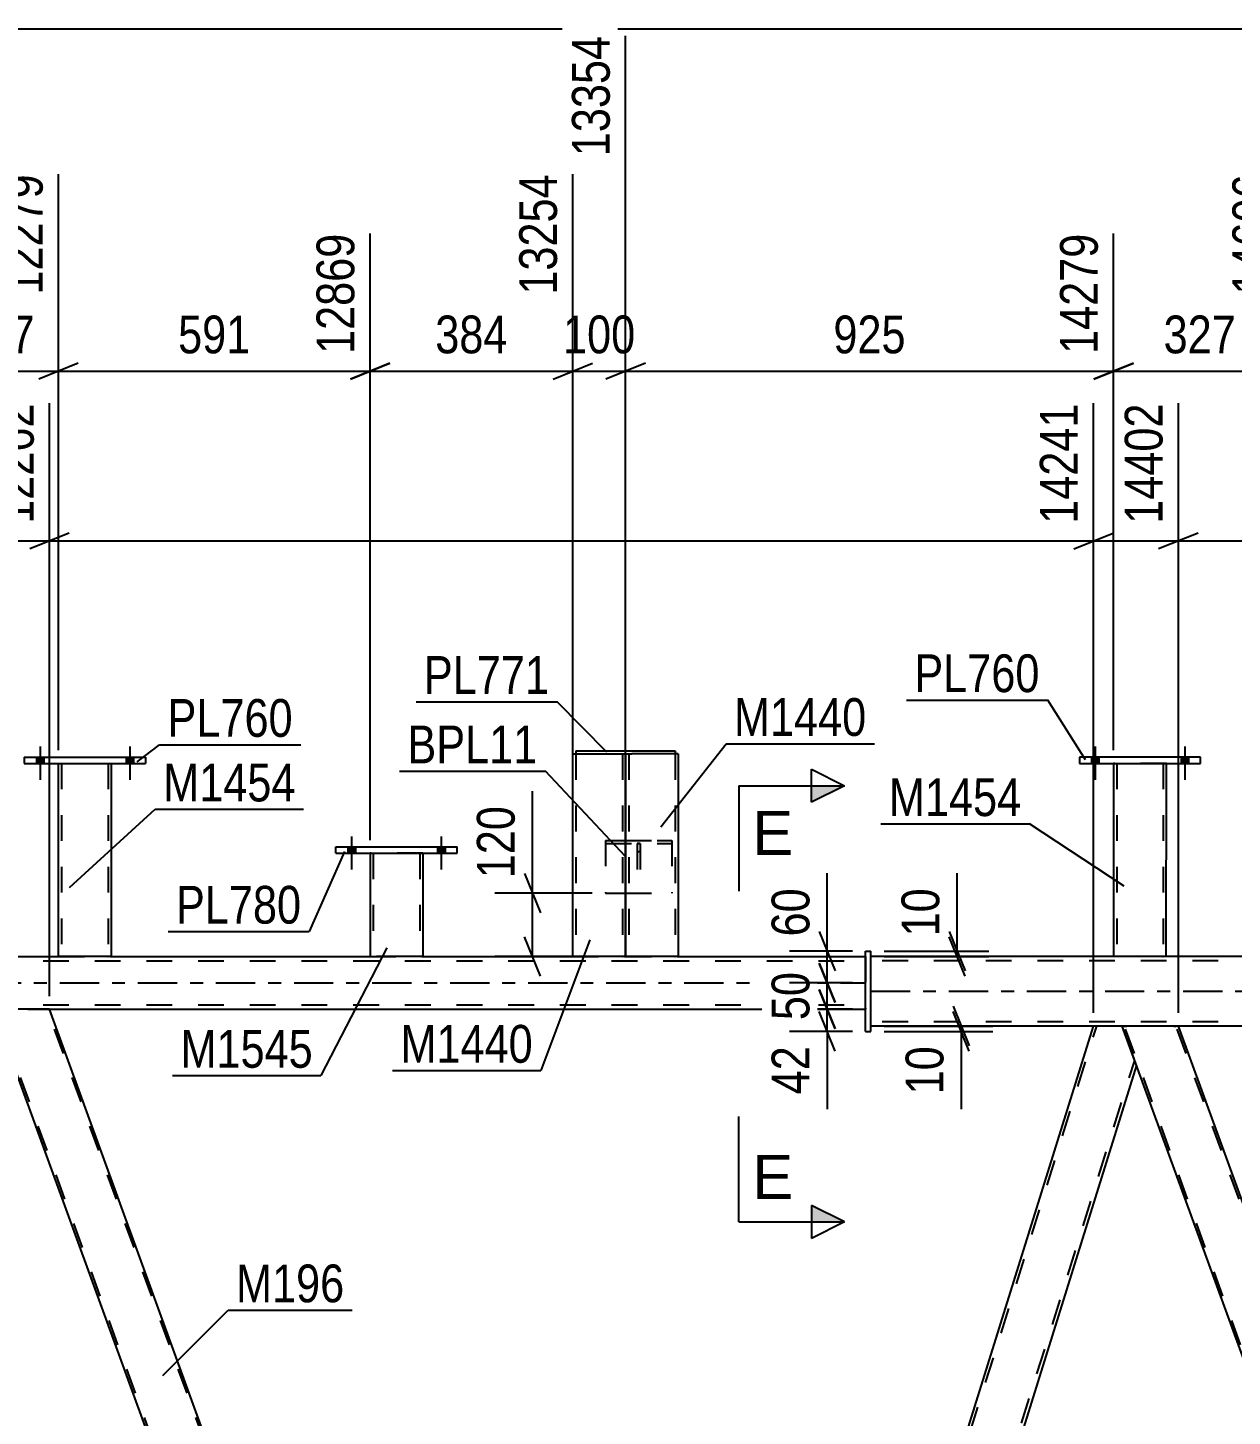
# Model space of a CAD drawing. Header units: millimetres. Extents: x -598 to 243, y -441 to 153.
# Drawn here: x -64.6 to 26.8, y -32.2 to 73.1 of the extents above; entities that cross this region are included whole.
import ezdxf

# ---------------------------------------------------------------- set-up
doc = ezdxf.new("R2010")
doc.units = ezdxf.units.MM
doc.linetypes.add('DXK_LINE_DOT2', pattern=[3.9198, 1.9599, -1.9599])
doc.linetypes.add('DXK_LINE_DOT3', pattern=[5.9187, 2.979, -0.9799, 0.9799, -0.9799])
doc.styles.add('Arial', font='ARIAL.TTF', dxfattribs={"height": 0.2})
doc.styles.add('Arial Narrow', font='ARIALN.TTF', dxfattribs={"height": 0.2})

# ---------------------------------------------------------------- blocks, each defined once
blk = doc.blocks.new('Part-318889849-1607 - 1356')
at = {"color": 7, "linetype": 'DXK_LINE_DOT2'}
for p, q in [((-553.39, 2.32), (-1.04, 2.32)), ((-62.24, 2.64), (-58.24, 2.64)), ((-38.61, 2.64), (-34.61, 2.64)), ((-23.24, 2.64), (-19.24, 2.64)), ((-19.24, 2.64), (-15.24, 2.64)), ((-1.04, 2.64), (-1.04, -1.36)), ((-553.39, -1.04), (-1.04, -1.04)), ((-68.49, -1.36), (-62.92, -1.36))]:
    blk.add_line(p, q, dxfattribs=at)
at = {"color": 2, "linetype": 'Continuous'}
for p, q in [((-67.32, 2.64), (-62.24, 2.64)), ((-58.24, 2.64), (-38.61, 2.64)), ((-34.61, 2.64), (-23.24, 2.64)), ((-19.24, 2.64), (-19.24, 2.64)), ((-15.24, 2.64), (-1.04, 2.64)), ((-62.92, -1.36), (-1.04, -1.36))]:
    blk.add_line(p, q, dxfattribs=at)
at = {"color": 7, "linetype": 'DXK_LINE_DOT3'}
blk.add_line((-553.39, 0.64), (-1.04, 0.64), dxfattribs=at)
blk = doc.blocks.new('Part-318889849-2072 - 1356')
at = {"color": 2, "linetype": 'Continuous'}
for p, q in [((-64.84, 17.76), (-64.84, 17.28)), ((-64.84, 17.76), (-55.64, 17.76)), ((-64.84, 17.28), (-55.64, 17.28)), ((-55.64, 17.76), (-55.64, 17.28))]:
    blk.add_line(p, q, dxfattribs=at)
blk = doc.blocks.new('Part-318889849-1425 - 1356')
at = {"color": 2, "linetype": 'Continuous'}
for p, q in [((17.77, 17.28), (17.76, 2.64)), ((21.76, 2.64), (21.77, 17.28)), ((21.28, 2.64), (18.24, 2.64))]:
    blk.add_line(p, q, dxfattribs=at)
at = {"color": 7, "linetype": 'DXK_LINE_DOT2'}
for p, q in [((21.77, 17.28), (17.77, 17.28)), ((18.01, 17.28), (18, 2.64)), ((21.53, 17.28), (21.52, 2.64)), ((18.24, 2.64), (17.76, 2.64)), ((21.47, 2.64), (21.28, 2.64)), ((21.76, 2.64), (21.28, 2.64)), ((21.5, 2.64), (21.52, 2.64)), ((21.76, 2.64), (21.76, 2.64)), ((21.76, 2.64), (21.76, 2.64))]:
    blk.add_line(p, q, dxfattribs=at)
blk = doc.blocks.new('Part-318889849-1430 - 1356')
at = {"color": 2, "linetype": 'Continuous'}
for p, q in [((15.17, 17.76), (15.17, 17.28)), ((24.37, 17.76), (15.17, 17.76)), ((15.17, 17.28), (24.37, 17.28)), ((24.37, 17.28), (24.37, 17.76))]:
    blk.add_line(p, q, dxfattribs=at)
blk = doc.blocks.new('Bolt-318889849-1457 - 1356')
at = {"linetype": 'Continuous'}
for points in [[(-63.92, 17.28), (-63.36, 17.28), (-63.36, 17.76), (-63.92, 17.76)], [(-63.92, 17.28), (-63.36, 17.28), (-63.36, 17.76), (-63.92, 17.76)], [(-57.12, 17.28), (-56.56, 17.28), (-56.56, 17.76), (-57.12, 17.76)], [(-57.12, 17.28), (-56.56, 17.28), (-56.56, 17.76), (-57.12, 17.76)]]:
    blk.add_hatch(color=1, dxfattribs=at).paths.add_polyline_path(points)
at = {"color": 1, "linetype": 'Continuous'}
for p, q in [((-63.64, 18.56), (-63.64, 16.04)), ((-63.64, 18.56), (-63.64, 16.04)), ((-56.84, 18.56), (-56.84, 16.04)), ((-56.84, 18.56), (-56.84, 16.04)), ((-63.92, 17.76), (-63.92, 17.28)), ((-63.92, 17.76), (-63.92, 17.28)), ((-63.36, 17.76), (-63.36, 17.28)), ((-63.36, 17.76), (-63.36, 17.28)), ((-57.12, 17.76), (-57.12, 17.28)), ((-57.12, 17.76), (-57.12, 17.28)), ((-56.56, 17.76), (-56.56, 17.28)), ((-56.56, 17.76), (-56.56, 17.28))]:
    blk.add_line(p, q, dxfattribs=at)
blk = doc.blocks.new('Part-318889849-1473 - 1356')
at = {"linetype": 'Continuous'}
blk.add_hatch(color=2, dxfattribs=at).paths.add_polyline_path([(150.9, 0), (150.1, 1.4), (151.7, 1.4)])
at = {"color": 2, "linetype": 'Continuous'}
for p, q in [((31.32, 2.64), (-0.64, 2.64)), ((34.36, 2.64), (31.32, 2.64)), ((82.4, 2.64), (34.36, 2.64)), ((85.44, 2.64), (82.4, 2.64)), ((101.97, 2.64), (85.44, 2.64)), ((110.77, 2.64), (133.48, 2.64)), ((136.52, 2.64), (133.48, 2.64)), ((162.9, 2.64), (136.52, 2.64)), ((150.9, 0), (150.1, 1.4)), ((150.1, 1.4), (151.7, 1.4)), ((151.7, 1.4), (150.9, 0)), ((101.97, -2.64), (-0.64, -2.64)), ((162.9, -2.64), (110.77, -2.64))]:
    blk.add_line(p, q, dxfattribs=at)
at = {"color": 7, "linetype": 'DXK_LINE_DOT2'}
for p, q in [((-0.64, -2.64), (-0.64, 2.64)), ((162.9, 2.32), (-0.64, 2.32)), ((31.32, 2.64), (31.32, 2.64)), ((34.36, 2.64), (34.36, 2.64)), ((34.36, 2.64), (34.36, 2.64)), ((82.4, 2.64), (82.4, 2.64)), ((82.4, 2.64), (82.4, 2.64)), ((85.44, 2.64), (85.44, 2.64)), ((85.44, 2.64), (85.44, 2.64)), ((101.97, 2.64), (110.77, 2.64)), ((133.48, 2.64), (133.48, 2.64)), ((133.48, 2.64), (133.48, 2.64)), ((136.52, 2.64), (136.52, 2.64)), ((136.52, 2.64), (136.52, 2.64)), ((162.9, -2.64), (162.9, 2.64)), ((162.9, -2.32), (-0.64, -2.32)), ((110.77, -2.64), (101.97, -2.64))]:
    blk.add_line(p, q, dxfattribs=at)
at = {"color": 7, "linetype": 'DXK_LINE_DOT3'}
blk.add_line((-0.64, 0), (162.9, 0), dxfattribs=at)
at = {"color": 2, "linetype": 'Continuous'}
blk.add_circle((150.9, 0.9), 1, dxfattribs=at)
blk = doc.blocks.new('Part-318889849-1673 - 1356')
at = {"color": 2, "linetype": 'Continuous'}
for p, q in [((-20.06, -119.11), (16.24, -2.64)), ((18.43, -2.64), (16.75, -2.64)), ((19.49, -5.56), (18.43, -2.64)), ((19.51, -5.61), (-16.95, -122.58))]:
    blk.add_line(p, q, dxfattribs=at)
at = {"color": 7, "linetype": 'DXK_LINE_DOT2'}
for p, q in [((-19.93, -119.48), (16.49, -2.64)), ((16.75, -2.64), (16.24, -2.64)), ((-17.2, -122.58), (19.37, -5.24)), ((19.51, -5.61), (19.49, -5.56)), ((19.51, -5.61), (19.49, -5.56))]:
    blk.add_line(p, q, dxfattribs=at)
blk = doc.blocks.new('Part-318889849-1695 - 1356')
at = {"color": 7, "linetype": 'DXK_LINE_DOT2'}
for p, q in [((18.45, -2.64), (18.43, -2.64)), ((18.43, -2.64), (18.77, -2.64)), ((19.49, -5.56), (18.43, -2.64)), ((62.25, -122.58), (18.6, -2.64)), ((22.68, -2.64), (22.34, -2.64)), ((22.34, -2.64), (22.51, -2.64)), ((66.17, -122.58), (22.51, -2.64))]:
    blk.add_line(p, q, dxfattribs=at)
at = {"color": 2, "linetype": 'Continuous'}
for p, q in [((22.34, -2.64), (18.77, -2.64)), ((64.58, -117.76), (22.68, -2.64)), ((60.33, -117.76), (19.49, -5.56))]:
    blk.add_line(p, q, dxfattribs=at)
blk = doc.blocks.new('Part-318889849-1739 - 1356')
at = {"color": 2, "linetype": 'Continuous'}
for p, q in [((-41.21, 10.47), (-41.21, 10.95)), ((-41.21, 10.95), (-32.01, 10.95)), ((-32.01, 10.47), (-32.01, 10.95)), ((-41.21, 10.47), (-41.21, 10.47)), ((-41.21, 10.47), (-32.01, 10.47)), ((-32.01, 10.47), (-32.01, 10.47))]:
    blk.add_line(p, q, dxfattribs=at)
at = {"color": 7, "linetype": 'DXK_LINE_DOT2'}
for p, q in [((-41.21, 10.95), (-41.21, 10.95)), ((-41.21, 10.95), (-32.01, 10.95)), ((-32.01, 10.95), (-32.01, 10.95)), ((-41.21, 10.47), (-32.01, 10.47))]:
    blk.add_line(p, q, dxfattribs=at)
blk = doc.blocks.new('Part-318889849-1744 - 1356')
at = {"color": 2, "linetype": 'Continuous'}
for p, q in [((-38.61, 10.47), (-38.61, 2.64)), ((-34.61, 10.47), (-34.61, 2.64)), ((-38.61, 2.64), (-38.13, 2.64)), ((-34.61, 2.64), (-38.13, 2.64))]:
    blk.add_line(p, q, dxfattribs=at)
at = {"color": 7, "linetype": 'DXK_LINE_DOT2'}
for p, q in [((-34.61, 10.47), (-38.61, 10.47)), ((-38.61, 10.47), (-38.61, 10.47)), ((-38.61, 10.47), (-34.61, 10.47)), ((-38.61, 10.47), (-38.61, 10.47)), ((-38.37, 10.47), (-38.37, 10.47)), ((-38.37, 10.47), (-38.37, 2.64)), ((-34.85, 10.47), (-34.85, 10.47)), ((-34.85, 10.47), (-34.85, 2.64)), ((-34.61, 10.47), (-34.61, 10.47)), ((-34.61, 10.47), (-34.61, 10.47)), ((-38.61, 2.64), (-34.61, 2.64)), ((-38.37, 2.64), (-38.35, 2.64)), ((-38.35, 2.64), (-38.31, 2.64)), ((-38.31, 2.64), (-38.3, 2.64)), ((-38.3, 2.64), (-38.22, 2.64))]:
    blk.add_line(p, q, dxfattribs=at)
blk = doc.blocks.new('Part-318889849-1888 - 1356')
at = {"color": 7, "linetype": 'DXK_LINE_DOT2'}
for p, q in [((-22.88, -122.58), (-67, -1.36)), ((-18.97, -122.58), (-63.09, -1.36))]:
    blk.add_line(p, q, dxfattribs=at)
at = {"color": 2, "linetype": 'Continuous'}
for p, q in [((-62.92, -1.36), (-66.83, -1.36)), ((-20.04, -119.16), (-62.92, -1.36)), ((-23.05, -122.58), (-65.65, -5.56))]:
    blk.add_line(p, q, dxfattribs=at)
blk = doc.blocks.new('Bolt-318889849-1809 - 1356')
at = {"linetype": 'Continuous'}
for points in [[(-40.29, 10.47), (-39.73, 10.47), (-39.73, 10.95), (-40.29, 10.95)], [(-40.29, 10.47), (-39.73, 10.47), (-39.73, 10.95), (-40.29, 10.95)], [(-33.49, 10.47), (-32.93, 10.47), (-32.93, 10.95), (-33.49, 10.95)], [(-33.49, 10.47), (-32.93, 10.47), (-32.93, 10.95), (-33.49, 10.95)]]:
    blk.add_hatch(color=1, dxfattribs=at).paths.add_polyline_path(points)
at = {"color": 1, "linetype": 'Continuous'}
for p, q in [((-40.01, 11.75), (-40.01, 9.23)), ((-40.01, 11.75), (-40.01, 9.23)), ((-33.21, 11.75), (-33.21, 9.23)), ((-33.21, 11.75), (-33.21, 9.23)), ((-40.29, 10.95), (-40.29, 10.47)), ((-40.29, 10.95), (-40.29, 10.47)), ((-39.73, 10.95), (-39.73, 10.47)), ((-39.73, 10.95), (-39.73, 10.47)), ((-33.49, 10.95), (-33.49, 10.47)), ((-33.49, 10.95), (-33.49, 10.47)), ((-32.93, 10.95), (-32.93, 10.47)), ((-32.93, 10.95), (-32.93, 10.47))]:
    blk.add_line(p, q, dxfattribs=at)
blk = doc.blocks.new('Bolt-318889849-1821 - 1356')
at = {"linetype": 'Continuous'}
for points in [[(16.09, 17.28), (16.65, 17.28), (16.65, 17.76), (16.09, 17.76)], [(16.09, 17.28), (16.65, 17.28), (16.65, 17.76), (16.09, 17.76)], [(22.89, 17.28), (23.45, 17.28), (23.45, 17.76), (22.89, 17.76)], [(22.89, 17.28), (23.45, 17.28), (23.45, 17.76), (22.89, 17.76)]]:
    blk.add_hatch(color=1, dxfattribs=at).paths.add_polyline_path(points)
at = {"color": 1, "linetype": 'Continuous'}
for p, q in [((16.37, 18.56), (16.37, 16.04)), ((16.37, 18.56), (16.37, 16.04)), ((23.17, 18.56), (23.17, 16.04)), ((23.17, 18.56), (23.17, 16.04)), ((16.09, 17.76), (16.09, 17.28)), ((16.09, 17.76), (16.09, 17.28)), ((16.65, 17.76), (16.65, 17.28)), ((16.65, 17.76), (16.65, 17.28)), ((22.89, 17.76), (22.89, 17.28)), ((22.89, 17.76), (22.89, 17.28)), ((23.45, 17.76), (23.45, 17.28)), ((23.45, 17.76), (23.45, 17.28))]:
    blk.add_line(p, q, dxfattribs=at)
blk = doc.blocks.new('Part-318889849-1846 - 1356')
at = {"color": 2, "linetype": 'Continuous'}
for p, q in [((-1.04, -3.04), (-1.04, 3.04)), ((-1.04, 3.04), (-0.64, 3.04)), ((-0.64, -3.04), (-0.64, 3.04)), ((-1.04, -3.04), (-0.64, -3.04))]:
    blk.add_line(p, q, dxfattribs=at)
blk = doc.blocks.new('Part-318889849-2087 - 1356')
at = {"color": 7, "linetype": 'DXK_LINE_DOT2'}
for p, q in [((-20.76, 11.44), (-19.24, 11.44)), ((-20.76, 11.44), (-20.76, 7.44)), ((-20.76, 11.44), (-15.72, 11.44)), ((-20.76, 11.2), (-15.72, 11.2)), ((-20.76, 11.2), (-15.72, 11.2)), ((-19.24, 11.44), (-15.72, 11.44)), ((-15.72, 11.44), (-15.72, 7.44)), ((-20.76, 7.44), (-19.24, 7.44)), ((-19.24, 7.44), (-15.72, 7.44))]:
    blk.add_line(p, q, dxfattribs=at)
at = {"color": 2, "linetype": 'Continuous'}
for p, q in [((-19.24, 11.44), (-19.24, 11.44)), ((-19.24, 7.44), (-19.24, 7.44))]:
    blk.add_line(p, q, dxfattribs=at)
blk = doc.blocks.new('Part-318889849-2071 - 1356')
at = {"color": 2, "linetype": 'Continuous'}
for p, q in [((-62.24, 2.64), (-62.24, 17.28)), ((-58.24, 17.28), (-58.24, 2.64)), ((-61.76, 2.64), (-62.24, 2.64)), ((-58.28, 2.64), (-61.76, 2.64)), ((-58.24, 2.64), (-58.28, 2.64))]:
    blk.add_line(p, q, dxfattribs=at)
at = {"color": 7, "linetype": 'DXK_LINE_DOT2'}
for p, q in [((-62.24, 17.28), (-58.24, 17.28)), ((-62, 17.28), (-62, 2.64)), ((-58.48, 17.28), (-58.48, 2.64)), ((-58.5, 2.64), (-58.48, 2.64))]:
    blk.add_line(p, q, dxfattribs=at)
blk = doc.blocks.new('Part-318889849-2077 - 1356')
at = {"color": 2, "linetype": 'Continuous'}
for p, q in [((-23.24, 18), (-23.2, 18)), ((-23.24, 2.64), (-23.24, 18)), ((-23.2, 18), (-19.31, 18)), ((-19.24, 18), (-19.24, 2.64)), ((-22.76, 2.64), (-23.24, 2.64)), ((-19.28, 2.64), (-22.76, 2.64)), ((-19.24, 2.64), (-19.28, 2.64))]:
    blk.add_line(p, q, dxfattribs=at)
at = {"color": 7, "linetype": 'DXK_LINE_DOT2'}
for p, q in [((-23, 18), (-23, 2.64)), ((-19.5, 18), (-19.48, 18)), ((-19.48, 18), (-19.48, 2.64)), ((-19.31, 18), (-19.28, 18)), ((-19.28, 18), (-19.31, 18)), ((-19.28, 18), (-19.24, 18)), ((-19.24, 18), (-19.28, 18)), ((-19.5, 2.64), (-19.48, 2.64))]:
    blk.add_line(p, q, dxfattribs=at)
blk = doc.blocks.new('Part-318889849-2001 - 1356')
at = {"color": 2, "linetype": 'Continuous'}
for p, q in [((-19.24, 2.64), (-19.24, 18)), ((-19.17, 18), (-18.76, 18)), ((-15.31, 18), (-18.76, 18)), ((-15.24, 18), (-15.24, 2.64)), ((-18.76, 2.64), (-19.24, 2.64)), ((-15.28, 2.64), (-18.76, 2.64)), ((-15.24, 2.64), (-15.28, 2.64))]:
    blk.add_line(p, q, dxfattribs=at)
at = {"color": 7, "linetype": 'DXK_LINE_DOT2'}
for p, q in [((-19.24, 18), (-19.17, 18)), ((-19, 18), (-19, 2.64)), ((-15.5, 18), (-15.48, 18)), ((-15.48, 18), (-15.48, 2.64)), ((-15.31, 18), (-15.28, 18)), ((-15.28, 18), (-15.31, 18)), ((-15.28, 18), (-15.24, 18)), ((-15.24, 18), (-15.28, 18)), ((-15.5, 2.64), (-15.48, 2.64))]:
    blk.add_line(p, q, dxfattribs=at)
blk = doc.blocks.new('Part-318889849-2086 - 1356')
at = {"color": 2, "linetype": 'Continuous'}
for p, q in [((-23, 18.24), (-23, 18)), ((-23, 18.24), (-15.48, 18.24)), ((-19.31, 18), (-19.17, 18)), ((-15.48, 18.24), (-15.48, 18))]:
    blk.add_line(p, q, dxfattribs=at)
at = {"color": 7, "linetype": 'DXK_LINE_DOT2'}
for p, q in [((-23, 18), (-19.31, 18)), ((-15.48, 18), (-19.17, 18))]:
    blk.add_line(p, q, dxfattribs=at)
blk = doc.blocks.new('Part-318889849-2090 - 1356')
at = {"color": 7, "linetype": 'DXK_LINE_DOT2'}
for p, q in [((-18.36, 11.2), (-18.12, 11.2)), ((-18.36, 11.2), (-18.36, 7.44)), ((-18.12, 11.2), (-18.36, 11.2)), ((-18.36, 10.6), (-18.12, 10.6)), ((-18.12, 11.2), (-18.12, 7.44)), ((-18.36, 7.44), (-18.12, 7.44))]:
    blk.add_line(p, q, dxfattribs=at)
blk = doc.blocks.new('StraightDimension-318889849-65539 - 64094')
at = {"color": 7, "linetype": 'Continuous'}
blk.add_line((-550.38, 73.01), (162.39, 73.01), dxfattribs=at)
blk = doc.blocks.new('StraightDimension-318889849-62038 - 1356')
at = {"color": 7, "linetype": 'Continuous'}
for p, q in [((-19.24, 17.62), (-19.24, 72.48)), ((-23.24, 17.62), (-23.24, 61.98)), ((-24.74, 46.44), (-21.74, 47.64)), ((-17.74, 47.64), (-20.74, 46.44)), ((-23.24, 47.04), (-19.24, 47.04))]:
    blk.add_line(p, q, dxfattribs=at)
at = {"color": 0, "linetype": 'Continuous'}
blk.add_wipeout([(-19.84, 73.08), (-24.04, 73.08), (-24.04, 62.74), (-19.84, 62.74)], dxfattribs=at)
at = {"color": 3, "linetype": 'Continuous', "style": 'Arial Narrow'}
blk.add_text('13354', height=2.863, rotation=90.0002, dxfattribs=at).set_placement((-20.44, 63.34))
at = {"color": 0}
blk.add_wipeout([(-17.9, 47.79), (-17.9, 51.99), (-24.58, 51.99), (-24.58, 47.79)], dxfattribs=at)
at = {"color": 3, "style": 'Arial Narrow'}
blk.add_text('100', height=2.863, dxfattribs=at).set_placement((-23.98, 48.39))
blk = doc.blocks.new('StraightDimension-318889849-62870 - 1356')
at = {"color": 7, "linetype": 'Continuous'}
for p, q in [((22.68, -1.64), (22.68, 44.61)), ((101.38, -1.64), (101.38, 44.61)), ((24.18, 34.76), (21.18, 33.56)), ((99.88, 33.56), (102.88, 34.76)), ((22.68, 34.16), (101.38, 34.16))]:
    blk.add_line(p, q, dxfattribs=at)
at = {"color": 0, "linetype": 'Continuous'}
blk.add_wipeout([(100.78, 45.21), (96.58, 45.21), (96.58, 34.86), (100.78, 34.86)], dxfattribs=at)
at = {"color": 3, "linetype": 'Continuous', "style": 'Arial Narrow'}
blk.add_text('16369', height=2.863, rotation=90.0002, dxfattribs=at).set_placement((100.18, 35.46))
blk = doc.blocks.new('StraightDimension-318889849-62036 - 1356')
at = {"color": 7, "linetype": 'Continuous'}
for p, q in [((30.84, 11.48), (30.84, 61.98)), ((17.77, 18.28), (17.77, 57.48)), ((19.27, 47.64), (16.27, 46.44)), ((29.34, 46.44), (32.34, 47.64)), ((17.77, 47.04), (30.84, 47.04))]:
    blk.add_line(p, q, dxfattribs=at)
at = {"color": 0}
blk.add_wipeout([(27.65, 47.79), (27.65, 51.99), (20.96, 51.99), (20.96, 47.79)], dxfattribs=at)
at = {"color": 3, "style": 'Arial Narrow'}
blk.add_text('327', height=2.863, dxfattribs=at).set_placement((21.56, 48.39))
at = {"color": 0, "linetype": 'Continuous'}
blk.add_wipeout([(30.24, 62.58), (26.04, 62.58), (26.04, 52.24), (30.24, 52.24)], dxfattribs=at)
at = {"color": 3, "linetype": 'Continuous', "style": 'Arial Narrow'}
blk.add_text('14606', height=2.863, rotation=90.0002, dxfattribs=at).set_placement((29.64, 52.84))
blk = doc.blocks.new('StraightDimension-318889849-62041 - 1356')
at = {"color": 7, "linetype": 'Continuous'}
for p, q in [((-62.24, 18.28), (-62.24, 61.98)), ((-71.32, 11.48), (-71.32, 57.48)), ((-72.82, 46.44), (-69.82, 47.64)), ((-60.74, 47.64), (-63.74, 46.44)), ((-71.32, 47.04), (-62.24, 47.04))]:
    blk.add_line(p, q, dxfattribs=at)
at = {"color": 0}
blk.add_wipeout([(-63.44, 47.79), (-63.44, 51.99), (-70.12, 51.99), (-70.12, 47.79)], dxfattribs=at)
at = {"color": 3, "style": 'Arial Narrow'}
blk.add_text('227', height=2.863, dxfattribs=at).set_placement((-69.52, 48.39))
at = {"color": 0, "linetype": 'Continuous'}
blk.add_wipeout([(-62.84, 62.58), (-67.04, 62.58), (-67.04, 52.24), (-62.84, 52.24)], dxfattribs=at)
at = {"color": 3, "linetype": 'Continuous', "style": 'Arial Narrow'}
blk.add_text('12279', height=2.863, rotation=90.0002, dxfattribs=at).set_placement((-63.44, 52.84))
blk = doc.blocks.new('StraightDimension-318889849-3169 - 1356')
at = {"color": 7, "linetype": 'Continuous'}
for p, q in [((5.61, -1.14), (6.81, -4.14)), ((6.81, -4.54), (5.61, -1.54)), ((0.36, -2.64), (8.61, -2.64)), ((0.36, -3.04), (8.61, -3.04)), ((6.21, -3.04), (6.21, -2.64)), ((6.21, -3.04), (6.21, -8.95)), ((6.21, -3.04), (6.21, -8.95))]:
    blk.add_line(p, q, dxfattribs=at)
at = {"color": 0}
blk.add_wipeout([(5.46, -3.57), (1.26, -3.57), (1.26, -8.42), (5.46, -8.42)], dxfattribs=at)
at = {"color": 3, "style": 'Arial Narrow'}
blk.add_text('10', height=2.863, rotation=90.0002, dxfattribs=at).set_placement((4.86, -7.82))
blk = doc.blocks.new('StraightDimension-318889849-62039 - 1356')
at = {"color": 7, "linetype": 'Continuous'}
for p, q in [((-23.24, 17.62), (-23.24, 61.98)), ((-38.61, 11.47), (-38.61, 57.48)), ((-37.11, 47.64), (-40.11, 46.44)), ((-24.74, 46.44), (-21.74, 47.64)), ((-38.61, 47.04), (-23.24, 47.04))]:
    blk.add_line(p, q, dxfattribs=at)
at = {"color": 0}
blk.add_wipeout([(-27.58, 47.79), (-27.58, 51.99), (-34.27, 51.99), (-34.27, 47.79)], dxfattribs=at)
at = {"color": 3, "style": 'Arial Narrow'}
blk.add_text('384', height=2.863, dxfattribs=at).set_placement((-33.67, 48.39))
at = {"color": 0, "linetype": 'Continuous'}
blk.add_wipeout([(-23.84, 62.58), (-28.04, 62.58), (-28.04, 52.24), (-23.84, 52.24)], dxfattribs=at)
at = {"color": 3, "linetype": 'Continuous', "style": 'Arial Narrow'}
blk.add_text('13254', height=2.863, rotation=90.0002, dxfattribs=at).set_placement((-24.44, 52.84))
blk = doc.blocks.new('StraightDimension-318889849-3190 - 1356')
at = {"color": 7, "linetype": 'Continuous'}
for p, q in [((5.9, 3.04), (5.9, 8.95)), ((5.9, 3.04), (5.9, 8.95)), ((5.3, 4.54), (6.5, 1.54)), ((6.5, 1.14), (5.3, 4.14)), ((0.36, 3.04), (8.3, 3.04)), ((0.36, 2.64), (8.3, 2.64)), ((5.9, 2.64), (5.9, 3.04))]:
    blk.add_line(p, q, dxfattribs=at)
at = {"color": 0}
blk.add_wipeout([(5.15, 8.42), (0.95, 8.42), (0.95, 3.56), (5.15, 3.56)], dxfattribs=at)
at = {"color": 3, "style": 'Arial Narrow'}
blk.add_text('10', height=2.863, rotation=90.0002, dxfattribs=at).set_placement((4.55, 4.16))
blk = doc.blocks.new('StraightDimension-318889849-3197 - 1356')
at = {"color": 7, "linetype": 'Continuous'}
for p, q in [((-4.55, 0.14), (-3.35, -2.86)), ((-2.04, -1.36), (-6.8, -1.36)), ((-3.35, -4.54), (-4.55, -1.54)), ((-3.95, -3.04), (-3.95, -1.36)), ((-2.04, -3.04), (-6.8, -3.04)), ((-3.95, -3.04), (-3.95, -8.95)), ((-3.95, -3.04), (-3.95, -8.95))]:
    blk.add_line(p, q, dxfattribs=at)
at = {"color": 0}
blk.add_wipeout([(-4.7, -3.57), (-8.9, -3.57), (-8.9, -8.42), (-4.7, -8.42)], dxfattribs=at)
at = {"color": 3, "style": 'Arial Narrow'}
blk.add_text('42', height=2.863, rotation=90.0002, dxfattribs=at).set_placement((-5.3, -7.82))
blk = doc.blocks.new('StraightDimension-318889849-3207 - 1356')
at = {"color": 7, "linetype": 'Continuous'}
for p, q in [((-4.55, 2.14), (-3.35, -0.86)), ((-2.04, 0.64), (-6.8, 0.64)), ((-3.35, -2.86), (-4.55, 0.14)), ((-3.95, -1.36), (-3.95, 0.64)), ((-2.04, -1.36), (-6.8, -1.36))]:
    blk.add_line(p, q, dxfattribs=at)
at = {"color": 0}
blk.add_wipeout([(-4.7, 2.07), (-8.9, 2.07), (-8.9, -2.79), (-4.7, -2.79)], dxfattribs=at)
at = {"color": 3, "style": 'Arial Narrow'}
blk.add_text('50', height=2.863, rotation=90.0002, dxfattribs=at).set_placement((-5.3, -2.19))
blk = doc.blocks.new('StraightDimension-318889849-3217 - 1356')
at = {"color": 7, "linetype": 'Continuous'}
for p, q in [((-3.95, 3.04), (-3.95, 8.95)), ((-3.95, 3.04), (-3.95, 8.95)), ((-4.55, 4.54), (-3.35, 1.54)), ((-2.04, 3.04), (-6.8, 3.04)), ((-3.35, -0.86), (-4.55, 2.14)), ((-3.95, 0.64), (-3.95, 3.04)), ((-2.04, 0.64), (-6.8, 0.64))]:
    blk.add_line(p, q, dxfattribs=at)
at = {"color": 0}
blk.add_wipeout([(-4.7, 8.42), (-8.9, 8.42), (-8.9, 3.56), (-4.7, 3.56)], dxfattribs=at)
at = {"color": 3, "style": 'Arial Narrow'}
blk.add_text('60', height=2.863, rotation=90.0002, dxfattribs=at).set_placement((-5.3, 4.16))
blk = doc.blocks.new('StraightDimension-318889849-62037 - 1356')
at = {"color": 7, "linetype": 'Continuous'}
for p, q in [((-19.24, 17.62), (-19.24, 72.48)), ((17.77, 18.28), (17.77, 57.48)), ((-17.74, 47.64), (-20.74, 46.44)), ((16.27, 46.44), (19.27, 47.64)), ((-19.24, 47.04), (17.77, 47.04))]:
    blk.add_line(p, q, dxfattribs=at)
at = {"color": 0}
blk.add_wipeout([(2.61, 47.79), (2.61, 51.99), (-4.08, 51.99), (-4.08, 47.79)], dxfattribs=at)
at = {"color": 3, "style": 'Arial Narrow'}
blk.add_text('925', height=2.863, dxfattribs=at).set_placement((-3.48, 48.39))
at = {"color": 0, "linetype": 'Continuous'}
blk.add_wipeout([(17.17, 58.08), (12.97, 58.08), (12.97, 47.74), (17.17, 47.74)], dxfattribs=at)
at = {"color": 3, "linetype": 'Continuous', "style": 'Arial Narrow'}
blk.add_text('14279', height=2.863, rotation=90.0002, dxfattribs=at).set_placement((16.57, 48.34))
blk = doc.blocks.new('StraightDimension-318889849-62040 - 1356')
at = {"color": 7, "linetype": 'Continuous'}
for p, q in [((-62.24, 18.28), (-62.24, 61.98)), ((-38.61, 11.47), (-38.61, 57.48)), ((-60.74, 47.64), (-63.74, 46.44)), ((-40.11, 46.44), (-37.11, 47.64)), ((-62.24, 47.04), (-38.61, 47.04))]:
    blk.add_line(p, q, dxfattribs=at)
at = {"color": 0}
blk.add_wipeout([(-47.08, 47.79), (-47.08, 51.99), (-53.77, 51.99), (-53.77, 47.79)], dxfattribs=at)
at = {"color": 3, "style": 'Arial Narrow'}
blk.add_text('591', height=2.863, dxfattribs=at).set_placement((-53.17, 48.39))
at = {"color": 0, "linetype": 'Continuous'}
blk.add_wipeout([(-39.21, 58.08), (-43.41, 58.08), (-43.41, 47.74), (-39.21, 47.74)], dxfattribs=at)
at = {"color": 3, "linetype": 'Continuous', "style": 'Arial Narrow'}
blk.add_text('12869', height=2.863, rotation=90.0002, dxfattribs=at).set_placement((-39.81, 48.34))
blk = doc.blocks.new('StraightDimension-318889849-62871 - 1356')
at = {"color": 7, "linetype": 'Continuous'}
for p, q in [((16.24, -1.64), (16.24, 44.61)), ((22.68, -1.64), (22.68, 44.61)), ((14.74, 33.56), (17.74, 34.76)), ((24.18, 34.76), (21.18, 33.56)), ((16.24, 34.16), (22.68, 34.16))]:
    blk.add_line(p, q, dxfattribs=at)
at = {"color": 0, "linetype": 'Continuous'}
blk.add_wipeout([(22.08, 45.21), (17.88, 45.21), (17.88, 34.86), (22.08, 34.86)], dxfattribs=at)
at = {"color": 3, "linetype": 'Continuous', "style": 'Arial Narrow'}
blk.add_text('14402', height=2.863, rotation=90.0002, dxfattribs=at).set_placement((21.48, 35.46))
blk = doc.blocks.new('StraightDimension-318889849-62872 - 1356')
at = {"color": 7, "linetype": 'Continuous'}
for p, q in [((-62.92, -0.36), (-62.92, 44.61)), ((16.24, -1.64), (16.24, 44.61)), ((-61.42, 34.76), (-64.42, 33.56)), ((14.74, 33.56), (17.74, 34.76)), ((-62.92, 34.16), (16.24, 34.16))]:
    blk.add_line(p, q, dxfattribs=at)
at = {"color": 0, "linetype": 'Continuous'}
blk.add_wipeout([(15.64, 45.21), (11.44, 45.21), (11.44, 34.86), (15.64, 34.86)], dxfattribs=at)
at = {"color": 3, "linetype": 'Continuous', "style": 'Arial Narrow'}
blk.add_text('14241', height=2.863, rotation=90.0002, dxfattribs=at).set_placement((15.04, 35.46))
blk = doc.blocks.new('StraightDimension-318889849-62873 - 1356')
at = {"color": 7, "linetype": 'Continuous'}
for p, q in [((-68.49, -0.36), (-68.49, 44.61)), ((-62.92, -0.36), (-62.92, 44.61)), ((-69.99, 33.56), (-66.99, 34.76)), ((-61.42, 34.76), (-64.42, 33.56)), ((-68.49, 34.16), (-62.92, 34.16))]:
    blk.add_line(p, q, dxfattribs=at)
at = {"color": 0, "linetype": 'Continuous'}
blk.add_wipeout([(-63.52, 45.21), (-67.72, 45.21), (-67.72, 34.86), (-63.52, 34.86)], dxfattribs=at)
at = {"color": 3, "linetype": 'Continuous', "style": 'Arial Narrow'}
blk.add_text('12262', height=2.863, rotation=90.0002, dxfattribs=at).set_placement((-64.12, 35.46))
blk = doc.blocks.new('StraightDimension-318889849-70658 - 1356')
at = {"color": 7, "linetype": 'Continuous'}
for p, q in [((-26.3, 7.44), (-26.3, 15.17)), ((-26.3, 7.44), (-26.3, 15.17)), ((-26.9, 8.94), (-25.7, 5.94)), ((-21.76, 7.44), (-29.15, 7.44)), ((-26.3, 2.64), (-26.3, 7.44)), ((-25.7, 1.14), (-26.9, 4.14)), ((-21.76, 2.64), (-29.15, 2.64))]:
    blk.add_line(p, q, dxfattribs=at)
at = {"color": 0}
blk.add_wipeout([(-27.05, 14.65), (-31.25, 14.65), (-31.25, 7.97), (-27.05, 7.97)], dxfattribs=at)
at = {"color": 3, "style": 'Arial Narrow'}
blk.add_text('120', height=2.863, rotation=90.0002, dxfattribs=at).set_placement((-27.65, 8.57))
blk = doc.blocks.new('Mark-318889849-1421 - 1356')
at = {"color": 30, "linetype": 'Continuous'}
for p in [(0.13, 12.69), (18.58, 7.96)]:
    blk.add_line(p, (11.39, 12.69), dxfattribs=at)
at = {"color": 0}
blk.add_wipeout([(10.79, 13.29), (10.79, 16.29), (0.73, 16.29), (0.73, 13.29)], dxfattribs=at)
blk.add_wipeout([(10.79, 13.29), (10.79, 16.29), (0.73, 16.29), (0.73, 13.29)], dxfattribs=at)
at = {"color": 3, "style": 'Arial Narrow'}
blk.add_text('M1454', height=2.863, dxfattribs=at).set_placement((0.73, 13.29))
blk = doc.blocks.new('Mark-318889849-1426 - 1356')
at = {"color": 30, "linetype": 'Continuous'}
for p in [(2.06, 22.09), (15.63, 17.56)]:
    blk.add_line(p, (12.77, 22.09), dxfattribs=at)
at = {"color": 0}
blk.add_wipeout([(12.17, 22.69), (12.17, 25.69), (2.66, 25.69), (2.66, 22.69)], dxfattribs=at)
blk.add_wipeout([(12.17, 22.69), (12.17, 25.69), (2.66, 25.69), (2.66, 22.69)], dxfattribs=at)
at = {"color": 3, "style": 'Arial Narrow'}
blk.add_text('PL760', height=2.863, dxfattribs=at).set_placement((2.66, 22.69))
blk = doc.blocks.new('Mark-318889849-1735 - 1356')
at = {"color": 30, "linetype": 'Continuous'}
for p in [(-40.55, 10.6), (-53.93, 4.53)]:
    blk.add_line(p, (-43.23, 4.53), dxfattribs=at)
at = {"color": 0}
blk.add_wipeout([(-43.83, 5.13), (-43.83, 8.13), (-53.33, 8.13), (-53.33, 5.13)], dxfattribs=at)
blk.add_wipeout([(-43.83, 5.13), (-43.83, 8.13), (-53.33, 8.13), (-53.33, 5.13)], dxfattribs=at)
at = {"color": 3, "style": 'Arial Narrow'}
blk.add_text('PL780', height=2.863, dxfattribs=at).set_placement((-53.33, 5.13))
blk = doc.blocks.new('Mark-318889849-2082 - 1356')
at = {"color": 30, "linetype": 'Continuous'}
for p in [(-35.13, 21.96), (-20.66, 18.14)]:
    blk.add_line(p, (-24.43, 21.96), dxfattribs=at)
at = {"color": 0}
blk.add_wipeout([(-25.03, 22.56), (-25.03, 25.56), (-34.53, 25.56), (-34.53, 22.56)], dxfattribs=at)
blk.add_wipeout([(-25.03, 22.56), (-25.03, 25.56), (-34.53, 25.56), (-34.53, 22.56)], dxfattribs=at)
at = {"color": 3, "style": 'Arial Narrow'}
blk.add_text('PL771', height=2.863, dxfattribs=at).set_placement((-34.53, 22.56))
blk = doc.blocks.new('Mark-318889849-1740 - 1356')
at = {"color": 30, "linetype": 'Continuous'}
for p in [(-37.33, 3.29), (-53.59, -6.4)]:
    blk.add_line(p, (-42.34, -6.4), dxfattribs=at)
at = {"color": 0}
blk.add_wipeout([(-42.94, -5.8), (-42.94, -2.8), (-52.99, -2.8), (-52.99, -5.8)], dxfattribs=at)
blk.add_wipeout([(-42.94, -5.8), (-42.94, -2.8), (-52.99, -2.8), (-52.99, -5.8)], dxfattribs=at)
at = {"color": 3, "style": 'Arial Narrow'}
blk.add_text('M1545', height=2.863, dxfattribs=at).set_placement((-52.99, -5.8))
blk = doc.blocks.new('Mark-318889849-1884 - 1356')
at = {"color": 30, "linetype": 'Continuous'}
for p, q in [((-54.33, -29.14), (-49.38, -24.19)), ((-49.38, -24.19), (-39.96, -24.19))]:
    blk.add_line(p, q, dxfattribs=at)
at = {"color": 0}
blk.add_wipeout([(-40.56, -23.59), (-40.56, -20.59), (-48.78, -20.59), (-48.78, -23.59)], dxfattribs=at)
blk.add_wipeout([(-40.56, -23.59), (-40.56, -20.59), (-48.78, -20.59), (-48.78, -23.59)], dxfattribs=at)
at = {"color": 3, "style": 'Arial Narrow'}
blk.add_text('M196', height=2.863, dxfattribs=at).set_placement((-48.78, -23.59))
blk = doc.blocks.new('Mark-318889849-61908 - 1356')
at = {"color": 30, "linetype": 'Continuous'}
for p, q in [((-56.28, 17.4), (-54.57, 18.7)), ((-54.57, 18.7), (-43.86, 18.7))]:
    blk.add_line(p, q, dxfattribs=at)
at = {"color": 0}
blk.add_wipeout([(-44.46, 19.3), (-44.46, 22.3), (-53.97, 22.3), (-53.97, 19.3)], dxfattribs=at)
blk.add_wipeout([(-44.46, 19.3), (-44.46, 22.3), (-53.97, 22.3), (-53.97, 19.3)], dxfattribs=at)
at = {"color": 3, "style": 'Arial Narrow'}
blk.add_text('PL760', height=2.863, dxfattribs=at).set_placement((-53.97, 19.3))
blk = doc.blocks.new('Mark-318889849-1997 - 1356')
at = {"color": 30, "linetype": 'Continuous'}
for p, q in [((-16.56, 12.46), (-11.62, 18.77)), ((-11.62, 18.77), (-0.37, 18.77))]:
    blk.add_line(p, q, dxfattribs=at)
at = {"color": 0}
blk.add_wipeout([(-0.97, 19.37), (-0.97, 22.37), (-11.02, 22.37), (-11.02, 19.37)], dxfattribs=at)
blk.add_wipeout([(-0.97, 19.37), (-0.97, 22.37), (-11.02, 22.37), (-11.02, 19.37)], dxfattribs=at)
at = {"color": 3, "style": 'Arial Narrow'}
blk.add_text('M1440', height=2.863, dxfattribs=at).set_placement((-11.02, 19.37))
blk = doc.blocks.new('Mark-318889849-2067 - 1356')
at = {"color": 30, "linetype": 'Continuous'}
for p, q in [((-61.4, 7.86), (-54.9, 13.8)), ((-54.9, 13.8), (-43.65, 13.8))]:
    blk.add_line(p, q, dxfattribs=at)
at = {"color": 0}
blk.add_wipeout([(-44.25, 14.4), (-44.25, 17.4), (-54.3, 17.4), (-54.3, 14.4)], dxfattribs=at)
blk.add_wipeout([(-44.25, 14.4), (-44.25, 17.4), (-54.3, 17.4), (-54.3, 14.4)], dxfattribs=at)
at = {"color": 3, "style": 'Arial Narrow'}
blk.add_text('M1454', height=2.863, dxfattribs=at).set_placement((-54.3, 14.4))
blk = doc.blocks.new('Mark-318889849-2073 - 1356')
at = {"color": 30, "linetype": 'Continuous'}
for p in [(-21.96, 3.91), (-36.91, -6.02)]:
    blk.add_line(p, (-25.66, -6.02), dxfattribs=at)
at = {"color": 0}
blk.add_wipeout([(-26.26, -5.42), (-26.26, -2.42), (-36.31, -2.42), (-36.31, -5.42)], dxfattribs=at)
blk.add_wipeout([(-26.26, -5.42), (-26.26, -2.42), (-36.31, -2.42), (-36.31, -5.42)], dxfattribs=at)
at = {"color": 3, "style": 'Arial Narrow'}
blk.add_text('M1440', height=2.863, dxfattribs=at).set_placement((-36.31, -5.42))
blk = doc.blocks.new('SectionMark-318889849-3297 - 1356')
at = {"linetype": 'Continuous'}
for points in [[(-5.14, 14.34), (-5.14, 15.59), (-2.64, 15.59)], [(-5.14, -17.5), (-5.14, -16.25), (-2.64, -17.5)]]:
    blk.add_hatch(color=6, dxfattribs=at).paths.add_polyline_path(points)
at = {"color": 6, "linetype": 'Continuous'}
for p, q in [((-5.14, 14.34), (-5.14, 16.84)), ((-5.14, 16.84), (-2.64, 15.59)), ((-10.64, 15.59), (-10.64, 7.59)), ((-10.64, 15.59), (-2.64, 15.59)), ((-2.64, 15.59), (-5.14, 14.34)), ((-10.64, -17.5), (-10.64, -9.5)), ((-2.64, -17.5), (-5.14, -16.25)), ((-5.14, -16.25), (-5.14, -18.75)), ((-10.64, -17.5), (-2.64, -17.5)), ((-2.64, -17.5), (-5.14, -18.75))]:
    blk.add_line(p, q, dxfattribs=at)
at = {"color": 0, "linetype": 'Continuous'}
for points in [[(-6.53, 10.34), (-6.53, 13.84), (-9.64, 13.84), (-9.64, 10.34)], [(-6.53, -15.75), (-6.53, -12.25), (-9.64, -12.25), (-9.64, -15.75)]]:
    blk.add_wipeout(points, dxfattribs=at)
at = {"color": 3, "linetype": 'Continuous', "style": 'Arial'}
for p in [(-9.64, 10.34), (-9.64, -15.75)]:
    blk.add_text('E', height=3.34, dxfattribs=at).set_placement(p)
blk = doc.blocks.new('Mark-318889849-70671 - 1356')
at = {"color": 30, "linetype": 'Continuous'}
for p in [(-36.38, 16.69), (-19.24, 10.23)]:
    blk.add_line(p, (-25.31, 16.69), dxfattribs=at)
at = {"color": 0}
blk.add_wipeout([(-25.91, 17.29), (-25.91, 20.29), (-35.78, 20.29), (-35.78, 17.29)], dxfattribs=at)
blk.add_wipeout([(-25.91, 17.29), (-25.91, 20.29), (-35.78, 20.29), (-35.78, 17.29)], dxfattribs=at)
at = {"color": 3, "style": 'Arial Narrow'}
blk.add_text('BPL11', height=2.863, dxfattribs=at).set_placement((-35.78, 17.29))

msp = doc.modelspace()

# ---------------------------------------------------------------- block references
for name in ['StraightDimension-318889849-65539 - 64094', 'Bolt-318889849-1457 - 1356', 'Part-318889849-2077 - 1356', 'Part-318889849-2086 - 1356', 'Part-318889849-2001 - 1356', 'Bolt-318889849-1821 - 1356', 'Part-318889849-2072 - 1356', 'Part-318889849-2071 - 1356', 'Part-318889849-1430 - 1356', 'Part-318889849-1425 - 1356', 'Bolt-318889849-1809 - 1356', 'Part-318889849-1739 - 1356', 'Part-318889849-2087 - 1356', 'Part-318889849-2090 - 1356', 'Part-318889849-1744 - 1356', 'Part-318889849-1607 - 1356', 'Part-318889849-1846 - 1356', 'Part-318889849-1473 - 1356', 'Part-318889849-1888 - 1356', 'Part-318889849-1673 - 1356', 'Part-318889849-1695 - 1356']:
    msp.add_blockref(name, (0, 0))

# ---------------------------------------------------------------- next in the draw order: block references
for name in ['StraightDimension-318889849-62038 - 1356', 'StraightDimension-318889849-62041 - 1356', 'StraightDimension-318889849-62870 - 1356', 'StraightDimension-318889849-3190 - 1356', 'StraightDimension-318889849-3197 - 1356', 'StraightDimension-318889849-3169 - 1356', 'Mark-318889849-1884 - 1356']:
    msp.add_blockref(name, (0, 0))

# ---------------------------------------------------------------- next in the draw order: block references
for name in ['StraightDimension-318889849-62039 - 1356', 'StraightDimension-318889849-62036 - 1356', 'StraightDimension-318889849-3207 - 1356']:
    msp.add_blockref(name, (0, 0))

# ---------------------------------------------------------------- next in the draw order: block references
for name in ['StraightDimension-318889849-62037 - 1356', 'StraightDimension-318889849-62040 - 1356', 'StraightDimension-318889849-3217 - 1356']:
    msp.add_blockref(name, (0, 0))

# ---------------------------------------------------------------- next in the draw order: block references
msp.add_blockref('StraightDimension-318889849-62871 - 1356', (0, 0))

# ---------------------------------------------------------------- next in the draw order: block references
msp.add_blockref('StraightDimension-318889849-62872 - 1356', (0, 0))

# ---------------------------------------------------------------- next in the draw order: block references
for name in ['StraightDimension-318889849-62873 - 1356', 'Mark-318889849-2082 - 1356', 'Mark-318889849-1426 - 1356', 'Mark-318889849-61908 - 1356', 'Mark-318889849-1421 - 1356', 'StraightDimension-318889849-70658 - 1356', 'Mark-318889849-1735 - 1356', 'Mark-318889849-1740 - 1356']:
    msp.add_blockref(name, (0, 0))

# ---------------------------------------------------------------- next in the draw order: block references
for name in ['Mark-318889849-1997 - 1356', 'Mark-318889849-70671 - 1356', 'Mark-318889849-2067 - 1356', 'Mark-318889849-2073 - 1356']:
    msp.add_blockref(name, (0, 0))

# ---------------------------------------------------------------- next in the draw order: block references
msp.add_blockref('SectionMark-318889849-3297 - 1356', (0, 0))

doc.saveas('drawing.dxf')
